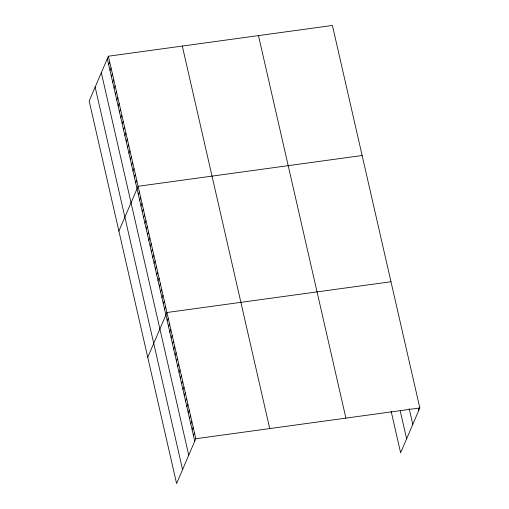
<?xml version="1.0" encoding="UTF-8"?>
<svg xmlns="http://www.w3.org/2000/svg" width="509" height="509" viewBox="0 0 509 509"><rect width="100%" height="100%" fill="white"/><g stroke="black" fill="none" stroke-linecap="round" stroke-linejoin="round"><path stroke-width="0.76" d="M108.372 56.219L89.164 101.037L176.591 483.55L195.8 438.733L108.372 56.219L332.409 25.45L419.836 407.964L400.628 452.781L391.122 411.183M108.659 64.618L109.721 62.13M110.008 70.528L111.07 68.041M111.356 76.439L112.425 73.951M112.712 82.35L113.774 79.862M114.061 88.261L115.129 85.773M115.409 94.171L116.478 91.69M116.765 100.082L117.827 97.601M118.113 105.999L119.182 103.512M119.469 111.91L120.531 109.422M120.818 117.821L121.88 115.333M122.166 123.732L123.235 121.244M123.522 129.642L124.584 127.155M124.87 135.553L125.939 133.065M126.219 141.464L127.288 138.982M127.574 147.381L128.637 144.893M128.923 153.292L129.992 150.804M130.279 159.202L131.341 156.715M131.627 165.113L132.69 162.625M132.976 171.024L134.045 168.536M134.331 176.935L135.394 174.447M135.68 182.846L136.749 180.358M118.89 231.092L138.098 186.275L362.134 155.506M138.346 194.495L139.409 192.008M139.657 200.234L140.719 197.746M140.968 205.973L142.03 203.485M142.278 211.712L143.341 209.224M143.589 217.445L144.658 214.963M144.9 223.184L145.968 220.696M146.21 228.923L147.279 226.435M147.521 234.662L148.59 232.174M148.838 240.401L149.9 237.913M150.149 246.133L151.211 243.652M151.459 251.872L152.522 249.385M152.77 257.611L153.833 255.124M154.081 263.35L155.15 260.863M155.391 269.089L156.46 266.601M156.702 274.822L157.771 272.34M158.013 280.561L159.082 278.073M159.33 286.3L160.392 283.812M160.64 292.039L161.703 289.551M161.951 297.778L163.014 295.29M163.262 303.51L164.324 301.029M164.572 309.249L165.641 306.762M147.744 357.318L166.952 312.501L390.988 281.738M167.194 320.727L168.263 318.24M168.504 326.466L169.573 323.978M169.821 332.199L170.884 329.717M171.132 337.938L172.195 335.45M172.443 343.677L173.505 341.189M173.754 349.416L174.816 346.928M175.064 355.155L176.127 352.667M176.375 360.894L177.444 358.406M177.686 366.626L178.754 364.145M178.996 372.365L180.065 369.878M180.307 378.104L181.376 375.617M181.624 383.843L182.686 381.356M182.935 389.582L183.997 387.094M184.245 395.315L185.308 392.833M185.556 401.054L186.618 398.566M186.867 406.793L187.936 404.305M188.177 412.532L189.246 410.044M189.488 418.271L190.557 415.783M190.799 424.003L191.868 421.522M192.116 429.742L193.178 427.255M193.426 435.481L194.489 432.994M195.8 438.733L419.836 407.964M418.283 408.301L418.773 410.451M409.179 408.644L412.786 424.423M400.22 410.839L406.615 438.815M258.477 35.605L345.904 418.118M182.305 46.065L269.732 428.578M107.304 58.707L194.737 441.22M101.316 72.672L188.75 455.186M95.151 87.064L182.578 469.578"/></g></svg>
